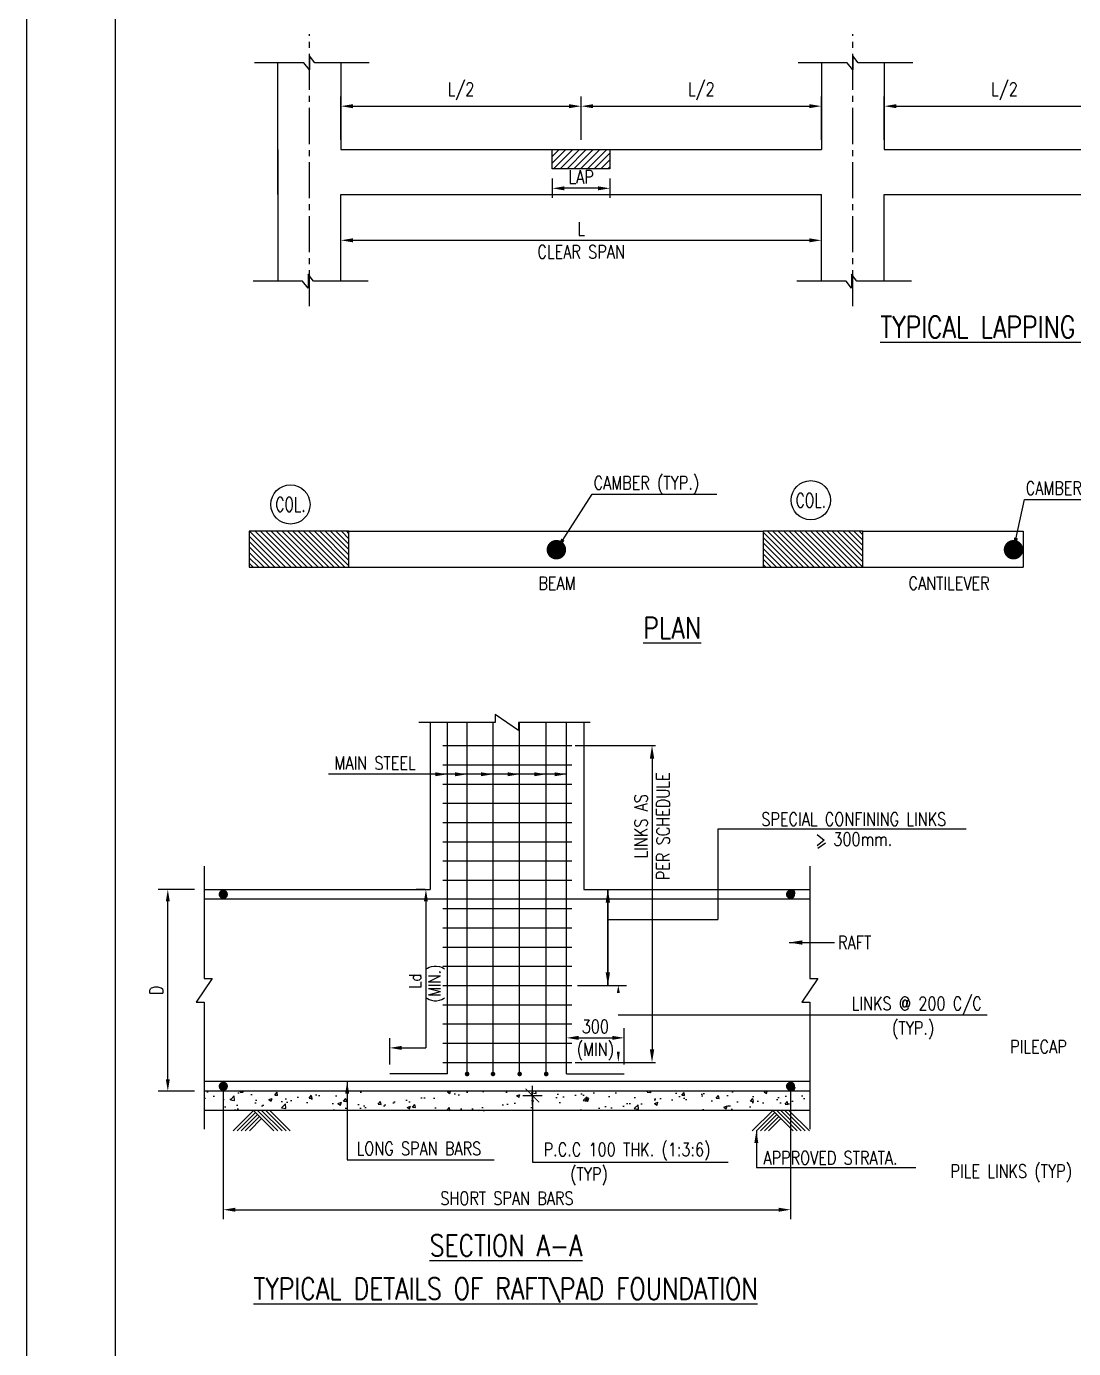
# Model space of a CAD drawing. Extents: x 345615 to 1272425, y -526289 to -156124.
# Drawn here: x 479679 to 501467, y -330656 to -303144 of the extents above; entities that cross this region are included whole.
import ezdxf
from ezdxf.enums import TextEntityAlignment as Align
from ezdxf.lldxf.tags import DXFTag

# ---------------------------------------------------------------- set-up
doc = ezdxf.new("R2010")
doc.units = 0
doc.header["$LTSCALE"] = 500
doc.header["$MEASUREMENT"] = 0
doc.header["$PDMODE"] = 35
doc.header["$PDSIZE"] = -15
doc.linetypes.add('CENTER2', pattern=[1.125, 0.75, -0.125, 0.125, -0.125])
doc.layers.get('DEFPOINTS').update_dxf_attribs({"color": 4})
for name, color, linetype in [('BEAM', 4, 'Continuous'), ('CEN', 8, 'CENTER'), ('COL', 1, 'Continuous'), ('col & circal', 8, 'CENTER2'), ('CUTOUT2', 9, 'Continuous'), ('DIM', 5, 'Continuous'), ('FRAME', 6, 'Continuous'), ('LINK', 2, 'Continuous'), ('P.C.C', 8, 'Continuous'), ('RING', 4, 'Continuous'), ('S-COLUMN', 1, 'Continuous'), ('S-COLUMN CIRCLE', 9, 'Continuous'), ('S-COLUMN HATCH', 8, 'Continuous'), ('S-COLUMN NO', 2, 'Continuous'), ('S-CONCRET LINE', 4, 'Continuous'), ('S-DIM-1', 5, 'Continuous'), ('S-R.C.C. PILE CAP', 40, 'Continuous'), ('S-REINFORCEMENT', 6, 'Continuous'), ('S-TEXT-1', 4, 'Continuous'), ('S-TITLE', 6, 'Continuous'), ('s_TITILE', 9, 'Continuous'), ('TXT', 4, 'Continuous')]:
    doc.layers.add(name, color=color, linetype=linetype)
doc.styles.add('ROMANS', font='simplex.shx', dxfattribs={"width": 0.8, "height": 275, "bigfont": 'bigfont.shx'})
doc.styles.add('ROMENT', font='simplex.shx', dxfattribs={"bigfont": 'bigfont.shx'})
tags = doc.linetypes.add('CENTER', pattern=[2, 1.25, -0.25, 0.25, -0.25]).pattern_tags.tags
tags[10:11] = [DXFTag(74, 4), DXFTag(75, 0), DXFTag(340, '0'), DXFTag(46, 1.0), DXFTag(50, 0.0), DXFTag(44, 0.0), DXFTag(45, 0.0)]
tags[8:9] = [DXFTag(74, 4), DXFTag(75, 0), DXFTag(340, '0'), DXFTag(46, 1.0), DXFTag(50, 0.0), DXFTag(44, 0.0), DXFTag(45, 0.0)]
tags[6:7] = [DXFTag(74, 4), DXFTag(75, 0), DXFTag(340, '0'), DXFTag(46, 1.0), DXFTag(50, 0.0), DXFTag(44, 0.0), DXFTag(45, 0.0)]
tags[4:5] = [DXFTag(74, 4), DXFTag(75, 0), DXFTag(340, '0'), DXFTag(46, 1.0), DXFTag(50, 0.0), DXFTag(44, 0.0), DXFTag(45, 0.0)]
doc.dimstyles.new('Copy of INT2TIMES', dxfattribs={"dimtxt": 300, "dimasz": 275, "dimexe": 75, "dimexo": 75, "dimgap": 40, "dimtad": 1, "dimdec": 0, "dimlfac": 0.5, "dimrnd": 5, "dimzin": 0, "dimdsep": 46, "dimtxsty": 'ROMANS', "dimcen": -1, "dimclrd": 5, "dimclre": 5, "dimclrt": 4, "dimadec": 0, "dimazin": 0, "dimtfac": 1, "dimtdec": 0, "dimtix": 1, "dimtofl": 0, "dimtmove": 2, "dimatfit": 3, "dimfxl": 0, "dimtolj": 1, "dimtzin": 0, "dimarcsym": 0})
doc.dimstyles.new('dim100', dxfattribs={"dimtxt": 250, "dimasz": 250, "dimexe": 200, "dimexo": 200, "dimgap": 100, "dimtad": 1, "dimdec": 0, "dimzin": 0, "dimdsep": 46, "dimtxsty": 'ROMANS', "dimcen": 0, "dimclrd": 5, "dimclre": 5, "dimclrt": 4, "dimadec": 0, "dimazin": 0, "dimtfac": 1, "dimtdec": 0, "dimtix": 1, "dimtofl": 0, "dimtmove": 2, "dimatfit": 3, "dimfxl": 0, "dimtolj": 1, "dimtzin": 0, "dimlwd": -1, "dimlwe": -1, "dimarcsym": 0})
doc.dimstyles.new('dim25', dxfattribs={"dimtxt": 250, "dimasz": 250, "dimexe": 200, "dimexo": 200, "dimgap": 100, "dimtad": 1, "dimdec": 0, "dimlfac": 0.25, "dimzin": 0, "dimdsep": 46, "dimtxsty": 'ROMANS', "dimcen": 0, "dimclrd": 5, "dimclre": 5, "dimclrt": 4, "dimadec": 0, "dimazin": 0, "dimtfac": 1, "dimtdec": 0, "dimtix": 1, "dimtofl": 0, "dimtmove": 2, "dimatfit": 3, "dimfxl": 0, "dimtolj": 1, "dimtzin": 0, "dimlwd": -1, "dimlwe": -1, "dimarcsym": 0})
doc.dimstyles.new('INT$7', dxfattribs={"dimtxt": 9, "dimasz": 8, "dimexe": 8, "dimexo": 3, "dimgap": 2, "dimtad": 1, "dimdec": 0, "dimzin": 0, "dimdsep": 46, "dimtxsty": 'ROMANS', "dimblk": 'DIMTICK', "dimcen": -0.25, "dimclrd": 5, "dimclre": 5, "dimclrt": 4, "dimadec": 0, "dimazin": 0, "dimtfac": 1, "dimtdec": 0, "dimtix": 1, "dimtofl": 0, "dimtmove": 2, "dimatfit": 3, "dimldrblk": 'DIMTICK', "dimfxl": 0, "dimtolj": 1, "dimtzin": 0, "dimarcsym": 0})
pattern_1 = [(315, (489161.860042992, -219480.7424095195), (56.12660075668222, 56.12660075668219), [])]

# ---------------------------------------------------------------- blocks, each defined once
blk = doc.blocks.new('*D118')
at = {"layer": 'DEFPOINTS', "color": 0}
for p in [(486220.5901187198, -307594.6670284325), (496220.5901187198, -307594.6670284325), (496220.5901187198, -307594.6670284325)]:
    blk.add_point(p, dxfattribs=at)
at = {"layer": 'S-DIM-1', "color": 5}
blk.add_line((486470.5901187198, -307594.6670284325), (495970.5901187198, -307594.6670284325), dxfattribs=at)
for points in [[(486470.5901187198, -307553.0003617659), (486470.5901187198, -307636.3336950992), (486220.5901187198, -307594.6670284325)], [(495970.5901187198, -307553.0003617659), (495970.5901187198, -307636.3336950992), (496220.5901187198, -307594.6670284325)]]:
    blk.add_solid(points, dxfattribs=at)
at = {"layer": 'S-DIM-1', "color": 4, "char_height": 275, "style": 'ROMANS'}
for s, insert, attachment_point in [('\\A1;L', (491220.5901187198, -307494.6670284325), 8), ('\\A1;CLEAR SPAN', (491220.5901187198, -307694.6670284325), 2)]:
    blk.add_mtext(s, dxfattribs=dict(at, insert=insert, attachment_point=attachment_point))
blk = doc.blocks.new('*D119')
at = {"layer": 'DEFPOINTS', "color": 0}
for p in [(491220.5901187198, -304803.2598110054), (486220.5901187198, -305706.5380168956), (491220.5901187198, -305706.5380168956)]:
    blk.add_point(p, dxfattribs=at)
at = {"layer": 'S-DIM-1', "color": 5}
for p, q in [((486220.5901187198, -305506.5380168956), (486220.5901187198, -304603.2598110054)), ((486470.5901187198, -304803.2598110054), (490970.5901187198, -304803.2598110054)), ((491220.5901187198, -305506.5380168956), (491220.5901187198, -304603.2598110054))]:
    blk.add_line(p, q, dxfattribs=at)
for points in [[(486470.5901187198, -304761.5931443387), (486470.5901187198, -304844.9264776721), (486220.5901187198, -304803.2598110054)], [(490970.5901187198, -304761.5931443387), (490970.5901187198, -304844.9264776721), (491220.5901187198, -304803.2598110054)]]:
    blk.add_solid(points, dxfattribs=at)
at = {"layer": 'S-DIM-1', "color": 4, "insert": (488720.5901187198, -304493.7360014816), "char_height": 275, "attachment_point": 5, "style": 'ROMANS'}
blk.add_mtext('\\A1;L/2', dxfattribs=at)
blk = doc.blocks.new('*D120')
at = {"layer": 'DEFPOINTS', "color": 0}
for p in [(496220.5901187198, -304803.2598110054), (491220.5901187198, -305706.5380168956), (496220.5901187198, -305706.5380168956)]:
    blk.add_point(p, dxfattribs=at)
at = {"layer": 'S-DIM-1', "color": 5}
for p, q in [((491220.5901187198, -305506.5380168956), (491220.5901187198, -304603.2598110054)), ((491470.5901187198, -304803.2598110054), (495970.5901187198, -304803.2598110054)), ((496220.5901187198, -305506.5380168956), (496220.5901187198, -304603.2598110054))]:
    blk.add_line(p, q, dxfattribs=at)
for points in [[(491470.5901187198, -304761.5931443387), (491470.5901187198, -304844.9264776721), (491220.5901187198, -304803.2598110054)], [(495970.5901187198, -304761.5931443387), (495970.5901187198, -304844.9264776721), (496220.5901187198, -304803.2598110054)]]:
    blk.add_solid(points, dxfattribs=at)
at = {"layer": 'S-DIM-1', "color": 4, "insert": (493720.5901187198, -304493.7360014816), "char_height": 275, "attachment_point": 5, "style": 'ROMANS'}
blk.add_mtext('\\A1;L/2', dxfattribs=at)
blk = doc.blocks.new('*D121')
at = {"layer": 'DEFPOINTS', "color": 0}
for p in [(502529.3535892504, -304803.2598110054), (497529.3535892504, -305706.5380168956), (502529.3535892504, -305706.5380168956)]:
    blk.add_point(p, dxfattribs=at)
at = {"layer": 'S-DIM-1', "color": 5}
for p, q in [((497529.3535892504, -305506.5380168956), (497529.3535892504, -304603.2598110054)), ((497779.3535892504, -304803.2598110054), (502279.3535892504, -304803.2598110054)), ((502529.3535892504, -305506.5380168956), (502529.3535892504, -304603.2598110054))]:
    blk.add_line(p, q, dxfattribs=at)
for points in [[(497779.3535892504, -304761.5931443387), (497779.3535892504, -304844.9264776721), (497529.3535892504, -304803.2598110054)], [(502279.3535892504, -304761.5931443387), (502279.3535892504, -304844.9264776721), (502529.3535892504, -304803.2598110054)]]:
    blk.add_solid(points, dxfattribs=at)
at = {"layer": 'S-DIM-1', "color": 4, "insert": (500029.3535892504, -304493.7360014816), "char_height": 275, "attachment_point": 5, "style": 'ROMANS'}
blk.add_mtext('\\A1;L/2', dxfattribs=at)
blk = doc.blocks.new('*D129')
at = {"layer": 'DEFPOINTS', "color": 0}
for p in [(490620.5901187198, -306107.6485358414), (491820.5901187198, -306107.6485358414), (490620.5901187198, -306512.6370056526)]:
    blk.add_point(p, dxfattribs=at)
at = {"layer": 'S-DIM-1', "color": 5}
for p, q in [((490620.5901187198, -306307.6485358414), (490620.5901187198, -306712.6370056526)), ((491820.5901187198, -306307.6485358414), (491820.5901187198, -306712.6370056526)), ((491570.5901187198, -306512.6370056526), (490870.5901187198, -306512.6370056526))]:
    blk.add_line(p, q, dxfattribs=at)
for points in [[(490870.5901187198, -306470.9703389859), (490870.5901187198, -306554.3036723193), (490620.5901187198, -306512.6370056526)], [(491570.5901187198, -306470.9703389859), (491570.5901187198, -306554.3036723193), (491820.5901187198, -306512.6370056526)]]:
    blk.add_solid(points, dxfattribs=at)
at = {"layer": 'S-DIM-1', "color": 4, "insert": (491220.5901187198, -306275.1370056526), "char_height": 275, "attachment_point": 5, "style": 'ROMANS'}
blk.add_mtext('\\A1;LAP', dxfattribs=at)
blk = doc.blocks.new('*D155')
at = {"layer": 'DEFPOINTS', "color": 0}
for p in [(482620.0101982887, -321101.8896101562), (483376.8433304677, -321101.8896101562), (483376.8433304686, -325301.8896101562)]:
    blk.add_point(p, dxfattribs=at)
at = {"layer": 'DIM', "color": 5}
for p, q in [((483176.8433304677, -321101.8896101562), (482420.0101982887, -321101.8896101562)), ((482620.0101982887, -325051.8896101562), (482620.0101982887, -321351.8896101562)), ((483176.8433304686, -325301.8896101562), (482420.0101982887, -325301.8896101562))]:
    blk.add_line(p, q, dxfattribs=at)
for points in [[(482578.343531622, -321351.8896101562), (482661.6768649554, -321351.8896101562), (482620.0101982887, -321101.8896101562)], [(482578.343531622, -325051.8896101562), (482661.6768649554, -325051.8896101562), (482620.0101982887, -325301.8896101562)]]:
    blk.add_solid(points, dxfattribs=at)
at = {"layer": 'DIM', "color": 4, "insert": (482382.5101982888, -323201.8896101562), "char_height": 275, "attachment_point": 5, "rotation": 90, "style": 'ROMANS'}
blk.add_mtext('\\A1;D', dxfattribs=at)
blk = doc.blocks.new('*D156')
at = {"layer": 'DEFPOINTS', "color": 0, "ltscale": 2}
for p in [(491024.6517795462, -318108.5634594466), (491024.6517795405, -324701.8896101562), (492695.9779636791, -324701.8896101562)]:
    blk.add_point(p, dxfattribs=at)
at = {"layer": 'DIM', "color": 5, "lineweight": -2, "ltscale": 2}
for p, q in [((491099.6517795462, -318108.5634594466), (492770.9779636791, -318108.5634594466)), ((492695.9779636791, -318383.5634594466), (492695.9779636791, -324426.8896101562)), ((491099.6517795405, -324701.8896101562), (492770.9779636791, -324701.8896101562))]:
    blk.add_line(p, q, dxfattribs=at)
at = {"layer": 'DIM', "color": 5, "ltscale": 2}
for points in [[(492650.1446303458, -318383.5634594466), (492741.8112970124, -318383.5634594466), (492695.9779636791, -318108.5634594466)], [(492650.1446303458, -324426.8896101562), (492741.8112970124, -324426.8896101562), (492695.9779636791, -324701.8896101562)]]:
    blk.add_solid(points, dxfattribs=at)
at = {"layer": 'DIM', "color": 4, "ltscale": 2, "insert": (492695.9779636791, -319786.4634960666), "char_height": 275, "attachment_point": 5, "rotation": 90, "style": 'ROMANS'}
blk.add_mtext('\\A1;LINKS AS \\PPER SCHEDULE', dxfattribs=at)
blk = doc.blocks.new('*D157')
at = {"layer": 'DEFPOINTS', "color": 0}
for p in [(492116.8433304649, -324191.3066201753), (490916.8433304649, -324942.8896101562), (492116.8433304649, -324942.8896101562)]:
    blk.add_point(p, dxfattribs=at)
at = {"layer": 'DIM', "color": 5}
for p, q in [((490916.8433304649, -324742.8896101562), (490916.8433304649, -323991.3066201753)), ((492116.8433304649, -324742.8896101562), (492116.8433304649, -323991.3066201753)), ((491166.8433304649, -324191.3066201753), (491866.8433304649, -324191.3066201753))]:
    blk.add_line(p, q, dxfattribs=at)
for points in [[(491166.8433304649, -324149.6399535086), (491166.8433304649, -324232.973286842), (490916.8433304649, -324191.3066201753)], [(491866.8433304649, -324149.6399535086), (491866.8433304649, -324232.973286842), (492116.8433304649, -324191.3066201753)]]:
    blk.add_solid(points, dxfattribs=at)
at = {"layer": 'DIM', "color": 4, "char_height": 275, "style": 'ROMANS'}
for s, insert, attachment_point in [('\\A1;300', (491516.8433304649, -324091.3066201753), 8), ('\\A1;(MIN)', (491516.8433304649, -324291.3066201753), 2)]:
    blk.add_mtext(s, dxfattribs=dict(at, insert=insert, attachment_point=attachment_point))
blk = doc.blocks.new('DIMTICK')
for p, q in [((-1, 0), (1, 0)), ((0, 1), (0, -1))]:
    blk.add_line(p, q)
at = {"color": 2, "const_width": 0.1}
blk.add_lwpolyline([(0.7071067811865461, 0.7071067811865461), (-0.7071067811865479, -0.7071067811865461)], dxfattribs=at)
blk = doc.blocks.new('*D158')
at = {"layer": 'DEFPOINTS', "color": 0}
for p in [(483775.0058324091, -325005.3273251036), (495578.6808285272, -325005.3273251036), (495578.6808285272, -327767.0978355028)]:
    blk.add_point(p, dxfattribs=at)
at = {"layer": 'DIM', "color": 5}
for p, q in [((483775.0058324091, -325205.3273251036), (483775.0058324091, -327967.0978355028)), ((495578.6808285272, -325205.3273251036), (495578.6808285272, -327967.0978355028)), ((484025.0058324091, -327767.0978355028), (495328.6808285272, -327767.0978355028))]:
    blk.add_line(p, q, dxfattribs=at)
for points in [[(484025.0058324091, -327725.4311688361), (484025.0058324091, -327808.7645021694), (483775.0058324091, -327767.0978355028)], [(495328.6808285272, -327725.4311688361), (495328.6808285272, -327808.7645021694), (495578.6808285272, -327767.0978355028)]]:
    blk.add_solid(points, dxfattribs=at)
at = {"layer": 'DIM', "color": 4, "insert": (489676.8433304682, -327529.5978355028), "char_height": 275, "attachment_point": 5, "style": 'ROMANS'}
blk.add_mtext('\\A1;SHORT SPAN BARS', dxfattribs=at)
blk = doc.blocks.new('zw$155A')
at = {"layer": 's_TITILE', "color": 7}
blk.add_lwpolyline([(-5.820766091346741e-11, 5.820766091346741e-11), (87999.99999999988, 5.820766091346741e-11), (87999.99999999988, 58000), (-5.820766091346741e-11, 58000)], close=True, dxfattribs=at)
at = {"layer": 's_TITILE', "color": 1}
blk.add_lwpolyline([(1299.999999999825, 800.0000000000291), (78499.99999999977, 800.0000000000291), (78499.99999999977, 57200.00000000015), (1299.999999999825, 57200.00000000015)], close=True, dxfattribs=at)

msp = doc.modelspace()

# ---------------------------------------------------------------- hatches: boundary and pattern name
at = {"layer": 'BEAM'}
h = msp.add_hatch(dxfattribs=at)
h.set_pattern_fill('ANSI31', color=253, scale=800, style=0)
h.set_pattern_definition([(45, (-5161135.948301078, 1961425.336554901), (-70.71067811865474, 70.71067811865474), [])])
h.paths.add_polyline_path([(490620.5901187198, -305706.5380168956), (490620.5901187198, -306107.6485358414), (491820.5901187198, -306107.6485358405), (491820.5901187198, -305706.5380168956)])
at = {"layer": 'P.C.C', "linetype": 'Continuous'}
h = msp.add_hatch(dxfattribs=at)
h.set_pattern_fill('AR-CONC', color=8, scale=100, style=0)
h.set_pattern_definition([(49.99999999999999, (-201657.6567167094, -414071.3066352795), (717.2601826007532, -62.75213498259502), [75, -825]), (355, (-201657.6567167094, -414071.3066352795), (-138.751333613, 752.1921337000117), [60, -660]), (100.4514, (-201597.8850367091, -414076.5359752786), (578.5093817140216, 689.4395420609535), [63.74018999999947, -701.1421119999908]), (46.18419999999998, (-201657.6567167094, -413871.3066352795), (1067.241048625644, -165.5190143290179), [112.4999999999997, -1237.499999999996]), (96.63559999999966, (-201568.7199717093, -413885.0999422784), (934.6627055487033, 974.1178709004416), [95.61028799999917, -1051.712999999986]), (351.1842000000001, (-201657.6567167094, -413871.3066352795), (934.6619451336273, 974.1186009253246), [90, -990]), (21, (-201557.6567167103, -413921.3066352795), (596.9070521184617, -402.6188906653386), [75, -825]), (326, (-201557.6567167103, -413921.3066352795), (243.3153319215817, 725.150045046853), [60, -660]), (71.45140000000002, (-201507.9144837096, -413954.8582412785), (840.2226285814899, 322.5304967099523), [63.74018999999947, -701.1421119999912]), (37.50000000000001, (-201657.6567167094, -414071.3066352795), (12.15985531729071, 332.8938538313115), [0, -652, 0, -670, 0, -662.5]), (7.499999999999999, (-201657.6567167094, -414071.3066352795), (263.0695374421486, 394.4117118823602), [0, -382, 0, -637, 0, -252.5]), (327.5, (-201880.6567167094, -414071.3066352795), (533.8224361724093, -22.55487173437976), [0, -250, 0, -780, 0, -1035]), (317.5, (-201980.6567167094, -414071.3066352795), (583.1861693423863, 100.1049823323176), [0, -325, 0, -518, 0, -735])])
edge = h.paths.add_edge_path()
edge.add_line((483376.8433304685, -325101.8896101562), (483376.8433304685, -325701.8896101562))
edge.add_line((483376.8433304685, -325701.8896101562), (487631.7305157274, -325701.8896101562))
edge.add_line((487631.7305157274, -325701.8896101562), (487631.7305157274, -325301.8896101562))
edge.add_line((487631.7305157274, -325301.8896101562), (483376.8433304685, -325301.8896101562))
h.paths.add_polyline_path([(495976.8433304685, -325701.8896101561), (495976.8433304687, -325301.8896101562), (487631.7305157274, -325301.8896101562), (487631.7305157274, -325701.8896101562)])
at = {"layer": 'S-COLUMN HATCH'}
h = msp.add_hatch(dxfattribs=at)
h.set_pattern_fill('ANSI31', color=256, scale=25, angle=270, style=0)
h.set_pattern_definition(pattern_1)
h.paths.add_polyline_path([(484313.2812261789, -313649.0742366501), (484313.2812261789, -314398.5950137174), (486388.1356121677, -314398.5950137174), (486388.1356121677, -313649.0742366501)])
h = msp.add_hatch(dxfattribs=at)
h.set_pattern_fill('ANSI31', color=256, scale=25, angle=270, style=0)
h.set_pattern_definition(pattern_1)
h.paths.add_polyline_path([(495005.4833982533, -313649.0742366501), (495005.4833982532, -314398.5950137174), (497080.3377842421, -314398.5950137174), (497080.337784242, -313649.0742366501)])

# ---------------------------------------------------------------- linework, layer by layer
at = {"layer": 'BEAM', "elevation": 1.908716920842185e-07}
msp.add_lwpolyline([(490620.5901187198, -305706.5380168956), (491820.5901187198, -305706.5380168956), (491820.5901187198, -306107.6485358414), (490620.5901187198, -306107.6485358414)], close=True, dxfattribs=at)
at = {"layer": 'CEN', "linetype": 'Continuous'}
msp.add_line((491146.6096937802, -323101.8896101562, 1.908716920842185e-07), (492165.6096937793, -323101.8896101562, 1.908716920842185e-07), dxfattribs=at)
at = {"layer": 'COL', "linetype": 'Continuous', "const_width": 48, "elevation": 1.908716920842185e-07}
for points in [[(488824.6190172859, -324942.8896101562, 1), (488872.6190172859, -324942.8896101562, 1)], [(489363.0366244275, -324942.8896101562, 0.9999999999999998), (489411.0366244275, -324942.8896101562, 1)], [(489917.8626779622, -324942.8896101562, 1), (489965.8626779612, -324942.8896101562, 1)], [(490470.4744746542, -324942.8896101562, 0.9999999999999998), (490518.4744746542, -324942.8896101562, 1)]]:
    msp.add_lwpolyline(points, format="xyb", close=True, dxfattribs=at)
at = {"layer": 'col & circal', "linetype": 'CENTER2', "ltscale": 2}
for p, q in [((485566.2083834537, -308965.7056118131, 1.908716920842185e-07), (485566.2083834537, -303301.5813246946, 1.908716920842185e-07)), ((496874.971853986, -308965.7056118131, 1.908716920842185e-07), (496874.971853986, -303301.5813246946, 1.908716920842185e-07))]:
    msp.add_line(p, q, dxfattribs=at)
at = {"layer": 'CUTOUT2', "linetype": 'Continuous', "elevation": 1.908716920842185e-07}
for points in [[(486813.2275166713, -303900.6426588165), (485678.6931121625, -303900.6188110288), (485566.2083834527, -303755.0200814622), (485566.2083834527, -304044.9431287663), (485450.8734298, -303900.6188110288), (484426.2859120468, -303900.6518131516)], [(498121.9909872027, -303900.6472069172), (496987.456582693, -303900.6233591287), (496874.9718539851, -303755.0246295625), (496874.9718539851, -304044.9476768675), (496759.6369003305, -303900.6233591287), (495735.0493825764, -303900.6563612524)], [(486786.4744939372, -308446.7379163372), (485651.9400894284, -308446.7140685495), (485539.4553607214, -308301.1153389838), (485539.4553607214, -308591.0383862875), (485424.120407065, -308446.7140685495), (484399.5328893127, -308446.7470706723)], [(498095.2379644687, -308446.7424644374), (496960.703559959, -308446.7186166493), (496848.218831251, -308301.1198870836), (496848.218831251, -308591.0429343873), (496732.8838775955, -308446.7186166493), (495708.2963598423, -308446.7516187726)]]:
    msp.add_lwpolyline(points, dxfattribs=at)
at = {"layer": 'DIM'}
for p, q in [((499231.7254464371, -319847.4521076007, 1.908716920842185e-07), (494062.9719661461, -319847.4521076007, 1.908716920842185e-07)), ((494062.9719661461, -319847.4521076007, 1.908716920842185e-07), (494062.9719661461, -321725.2564784114, 1.908716920842185e-07)), ((491776.9431087056, -321725.2564784114, 1.908716920842185e-07), (494062.9719661461, -321725.2564784114, 1.908716920842185e-07)), ((491994.6411802901, -323714.4189671141, 1.908716920842185e-07), (499666.9639543995, -323714.4189671141, 1.908716920842185e-07))]:
    msp.add_line(p, q, dxfattribs=at)
at = {"layer": 'DIM', "color": 5}
for p, q in [((487977.9779636791, -321101.8896101562, 1.908716920842185e-07), (487790.9779636791, -321101.8896101562, 1.908716920842185e-07)), ((487990.9779636791, -321351.8896101562, 1.908716920842185e-07), (487990.9779636791, -324400.1024124434, 1.908716920842185e-07)), ((487236.8433304686, -324742.8896101562, 1.908716920842185e-07), (487236.8433304686, -324200.1024124434, 1.908716920842185e-07)), ((487486.8433304686, -324400.1024124434, 1.908716920842185e-07), (487990.9779636791, -324400.1024124434, 1.908716920842185e-07))]:
    msp.add_line(p, q, dxfattribs=at)
at = {"layer": 'DIM', "color": 8, "elevation": 1.908716920842185e-07}
for points in [[(491410.7843041093, -317625.7722485826), (489920.2517654012, -317625.7722485826), (489920.2517654012, -317792.1364408896), (489433.4348955323, -317459.4080562738), (489433.4348955323, -317625.7722485826), (487845.1405642027, -317625.7722485825)], [(483376.8433304686, -320618.081005926), (483376.8433304686, -322958.4811752218), (483543.2075227756, -322958.4811752218), (483210.4791381598, -323445.2980450907), (483376.8433304686, -323445.2980450907), (483376.8433304686, -326090.6888710838)], [(495976.8433304686, -320618.081005926), (495976.8433304686, -322958.4811752218), (496143.2075227756, -322958.4811752218), (495810.4791381598, -323445.2980450907), (495976.8433304686, -323445.2980450907), (495976.8433304686, -326090.6888710838)]]:
    msp.add_lwpolyline(points, dxfattribs=at)
at = {"layer": 'DIM', "elevation": 1.908716920842185e-07, "flags": 128}
msp.add_lwpolyline([(491994.6411802901, -324478.6124149373, 61.212672, 0, 0), (491994.6411802901, -324701.8896101562, 0, 0, 0), (491994.6411802901, -324089.5746979623, 0, 0, 0), (491994.6411802901, -323101.8896101562, 0, 61.212672, 0), (491994.6411802901, -323254.8197396503, 0, 0, 0)], format="xyseb", dxfattribs=at)
at = {"layer": 'DIM', "color": 5}
for points in [[(487949.311297014, -321351.8896101562, 1.908716920842185e-07), (488032.6446303452, -321351.8896101562, 1.908716920842185e-07), (487990.9779636791, -321101.8896101562, 1.908716920842185e-07)], [(487486.8433304686, -324358.4357457765, 1.908716920842185e-07), (487486.8433304686, -324441.7690791104, 1.908716920842185e-07), (487236.8433304686, -324400.1024124434, 1.908716920842185e-07)]]:
    msp.add_solid(points, dxfattribs=at)
at = {"layer": 'FRAME'}
for centre, start, end in [((495596.8433304677, -321188.3896101562, 1.908716920842185e-07), 0, 90), ((495596.8433304677, -325215.3896101562, 1.908716920842185e-07), 270, 0)]:
    msp.add_arc(centre, 80, start, end, dxfattribs=at)
at = {"layer": 'LINK'}
for p, q in [((488344.1057749966, -318108.5634594457, 1.908716920842185e-07), (491024.6517795462, -318108.5634594466, 1.908716920842185e-07)), ((488344.1057749965, -318508.5634594457, 1.908716920842185e-07), (491024.6517795461, -318508.5634594466, 1.908716920842185e-07)), ((488344.1057749963, -318908.5634594457, 1.908716920842185e-07), (491024.6517795459, -318908.5634594466, 1.908716920842185e-07)), ((488344.1057749962, -319308.5634594455, 1.908716920842185e-07), (491024.6517795458, -319308.5634594465, 1.908716920842185e-07)), ((488344.1057749961, -319708.5634594455, 1.908716920842185e-07), (491024.6517795457, -319708.5634594465, 1.908716920842185e-07)), ((488344.105774996, -320108.5634594455, 1.908716920842185e-07), (491024.6517795456, -320108.5634594465, 1.908716920842185e-07)), ((488344.1057749959, -320508.5634594455, 1.908716920842185e-07), (491024.6517795455, -320508.5634594465, 1.908716920842185e-07)), ((488344.1057749937, -320908.5634594455, 1.908716920842185e-07), (491024.6517795451, -320908.5634594465, 1.908716920842185e-07)), ((488344.1057749955, -321501.8896101562, 1.908716920842185e-07), (491024.6517795451, -321501.8896101572, 1.908716920842185e-07)), ((488344.1057749955, -321901.8896101562, 1.908716920842185e-07), (491024.6517795451, -321901.8896101562, 1.908716920842185e-07)), ((488344.1057749955, -322301.8896101562, 1.908716920842185e-07), (491024.6517795451, -322301.8896101562, 1.908716920842185e-07)), ((488344.1057749955, -322701.8896101562, 1.908716920842185e-07), (491024.6517795451, -322701.8896101562, 1.908716920842185e-07)), ((488344.1057749937, -323101.8896101562, 1.908716920842185e-07), (491024.6517795442, -323101.8896101562, 1.908716920842185e-07)), ((488344.1057749937, -323501.8896101562, 1.908716920842185e-07), (491024.6517795442, -323501.8896101562, 1.908716920842185e-07)), ((488344.1057749937, -323901.8896101562, 1.908716920842185e-07), (491024.6517795442, -323901.8896101562, 1.908716920842185e-07)), ((488344.1057749937, -324301.8896101562, 1.908716920842185e-07), (491024.6517795442, -324301.8896101562, 1.908716920842185e-07)), ((488344.1057749899, -324701.8896101562, 1.908716920842185e-07), (491024.6517795405, -324701.8896101562, 1.908716920842185e-07))]:
    msp.add_line(p, q, dxfattribs=at)
at = {"layer": 'P.C.C', "color": 8, "linetype": 'Continuous'}
for p, q in [((495976.8433304686, -325301.8896101562, 1.908716920842185e-07), (483376.8433304686, -325301.8896101562, 1.908716920842185e-07)), ((495976.8433304686, -325701.8896101562, 1.908716920842185e-07), (483376.8433304686, -325701.8896101562, 1.908716920842185e-07))]:
    msp.add_line(p, q, dxfattribs=at)
at = {"layer": 'RING', "linetype": 'Continuous'}
for p, q in [((483978.2675047414, -326126.1536788673, 1.908716920842185e-07), (484402.531573453, -325701.8896101562, 1.908716920842185e-07)), ((484826.7956421645, -326126.1536788673, 1.908716920842185e-07), (484402.531573453, -325701.8896101562, 1.908716920842185e-07)), ((484911.6484559067, -326126.1536788673, 1.908716920842185e-07), (484487.3843871951, -325701.8896101562, 1.908716920842185e-07)), ((484996.5012696488, -326126.1536788673, 1.908716920842185e-07), (484572.2372009382, -325701.8896101562, 1.908716920842185e-07)), ((485081.3540833918, -326126.1536788673, 1.908716920842185e-07), (484657.0900146803, -325701.8896101562, 1.908716920842185e-07)), ((485166.206897134, -326126.1536788673, 1.908716920842185e-07), (484741.9428284224, -325701.8896101562, 1.908716920842185e-07)), ((494782.125129837, -326126.1536788673, 1.908716920842185e-07), (495206.3891985494, -325701.8896101562, 1.908716920842185e-07)), ((495630.653267261, -326126.1536788687, 1.908716920842185e-07), (495206.3891985485, -325701.8896101562, 1.908716920842185e-07)), ((495715.5060810031, -326126.1536788673, 1.908716920842185e-07), (495291.2420122925, -325701.8896101562, 1.908716920842185e-07)), ((495800.3588947462, -326126.1536788687, 1.908716920842185e-07), (495376.0948260356, -325701.8896101562, 1.908716920842185e-07)), ((495885.2117084883, -326126.1536788673, 1.908716920842185e-07), (495460.9476397767, -325701.8896101562, 1.908716920842185e-07)), ((495970.0645222323, -326126.1536788673, 1.908716920842185e-07), (495545.8004535198, -325701.8896101562, 1.908716920842185e-07)), ((484063.1203184845, -326126.1536788673, 1.908716920842185e-07), (484444.9579803245, -325744.3160170273, 1.908716920842185e-07)), ((484147.9731322238, -326126.1536788673, 1.908716920842185e-07), (484487.3843871951, -325786.7424238998, 1.908716920842185e-07)), ((484232.8259459687, -326126.1536788673, 1.908716920842185e-07), (484529.8107940666, -325829.1688307694, 1.908716920842185e-07)), ((484317.6787597099, -326126.1536788673, 1.908716920842185e-07), (484572.2372009382, -325871.5952376414, 1.908716920842185e-07)), ((494866.97794358, -326126.1536788673, 1.908716920842185e-07), (495248.8156054219, -325744.3160170273, 1.908716920842185e-07)), ((494951.8307573221, -326126.1536788673, 1.908716920842185e-07), (495291.2420122925, -325786.7424238998, 1.908716920842185e-07)), ((495036.6835710643, -326126.1536788687, 1.908716920842185e-07), (495333.6684191631, -325829.1688307704, 1.908716920842185e-07)), ((495121.5363848073, -326126.1536788687, 1.908716920842185e-07), (495376.0948260356, -325871.5952376414, 1.908716920842185e-07))]:
    msp.add_line(p, q, dxfattribs=at)
at = {"layer": 'S-COLUMN', "color": 10, "ltscale": 2, "elevation": 1.909876392842185e-07}
for points in [[(484313.2812261789, -314398.5950137174), (486388.1356121677, -314398.5950137174), (486388.1356121677, -313649.0742366501), (484313.2812261789, -313649.0742366501)], [(495005.4833982533, -314398.5950137174), (497080.3377842421, -314398.5950137174), (497080.3377842421, -313649.0742366501), (495005.4833982533, -313649.0742366501)]]:
    msp.add_lwpolyline(points, close=True, dxfattribs=at)
at = {"layer": 'S-COLUMN CIRCLE'}
for centre in [(485172.6611931465, -313091.3934253561, 1.908716920842185e-07), (485172.6611931465, -313091.3934253561, 1.908716920842185e-07), (496000.6611931465, -313003.3934253561, 1.908716920842185e-07), (496000.6611931465, -313003.3934253561, 1.908716920842185e-07)]:
    msp.add_circle(centre, 407.5252974875309, dxfattribs=at)
at = {"layer": 'S-CONCRET LINE', "color": 130}
for p, q in [((484911.8266481903, -306640.1741578307, 1.908716920842185e-07), (484911.8266481903, -303899.9816051147, 1.908716920842185e-07)), ((486220.5901187198, -303899.9816051147, 1.908716920842185e-07), (486220.5901187198, -305706.5380168956, 1.908716920842185e-07)), ((496220.5901187198, -303899.9816051147, 1.908716920842185e-07), (496220.5901187198, -305706.5380168956, 1.908716920842185e-07)), ((497529.3535892504, -303899.9816051147, 1.908716920842185e-07), (497529.3535892504, -305706.5380168956, 1.908716920842185e-07)), ((484911.8266481903, -305706.5380168956, 1.908716920842185e-07), (484911.8266481903, -308446.7305696107, 1.908716920842185e-07)), ((486220.5901187198, -305706.5380168956, 1.908716920842185e-07), (496220.5901187198, -305706.5380168956, 1.908716920842185e-07)), ((497529.3535892504, -305706.5380168956, 1.908716920842185e-07), (507529.3535892504, -305706.5380168956, 1.908716920842185e-07)), ((497529.3535892504, -305706.5380168956, 1.908716920842185e-07), (507529.3535892504, -305706.5380168956, 1.908716920842185e-07)), ((486220.5901187198, -306640.1741578307, 1.908716920842185e-07), (496220.5901187198, -306640.1741578307, 1.908716920842185e-07)), ((486220.5901187198, -308446.7305696107, 1.908716920842185e-07), (486220.5901187198, -306640.1741578307, 1.908716920842185e-07)), ((496220.5901187198, -308446.7305696107, 1.908716920842185e-07), (496220.5901187198, -306640.1741578307, 1.908716920842185e-07)), ((497529.3535892504, -306640.1741578307, 1.908716920842185e-07), (503148.4796640851, -306640.1741578307, 1.908716920842185e-07)), ((497529.3535892504, -306640.1741578307, 1.908716920842185e-07), (507529.3535892504, -306640.1741578307, 1.908716920842185e-07)), ((497529.3535892504, -308446.7305696107, 1.908716920842185e-07), (497529.3535892504, -306640.1741578307, 1.908716920842185e-07)), ((486388.1356121677, -313649.0742366501, 1.909876392842185e-07), (495005.4833982533, -313649.0742366501, 1.909876392842185e-07)), ((497080.3377842421, -313649.0742366501, 1.909876392842185e-07), (500419.5707460854, -313649.0742366501, 1.909876392842185e-07)), ((500419.5707460854, -313649.0742366501, 1.909876392842185e-07), (500419.5707460854, -314398.5950137174, 1.909876392842185e-07)), ((486388.1356121677, -314398.5950137174, 1.909876392842185e-07), (495005.4833982533, -314398.5950137174, 1.909876392842185e-07)), ((497080.3377842421, -314398.5950137174, 1.909876392842185e-07), (500419.5707460854, -314398.5950137174, 1.909876392842185e-07))]:
    msp.add_line(p, q, dxfattribs=at)
at = {"layer": 'S-CONCRET LINE', "color": 130, "linetype": 'Continuous'}
for p, q in [((488076.8433304668, -317625.7722485826, 1.908716920842185e-07), (488076.8433304668, -321101.8896101562, 1.908716920842185e-07)), ((491276.8433304677, -317625.7722485826, 1.908716920842185e-07), (491276.8433304668, -321101.8896101562, 1.908716920842185e-07)), ((483376.8433304677, -321101.8896101562, 1.908716920842185e-07), (488076.8433304668, -321101.8896101562, 1.908716920842185e-07)), ((491276.8433304667, -321101.8896101562, 1.908716920842185e-07), (495976.8433304677, -321101.8896101562, 1.908716920842185e-07))]:
    msp.add_line(p, q, dxfattribs=at)
at = {"layer": 'S-REINFORCEMENT'}
for p, q in [((488436.8433304686, -324942.8896101562, 1.908716920842185e-07), (488436.843330467, -317625.7722485826, 1.908716920842185e-07)), ((488848.6190172859, -324907.1547435506, 1.908716920842185e-07), (488848.6190172877, -317625.7722485826, 1.908716920842185e-07)), ((489387.0366244275, -324907.1547435506, 1.908716920842185e-07), (489387.0366244292, -317625.7722485826, 1.908716920842185e-07)), ((489941.862677964, -324907.1547435506, 1.908716920842185e-07), (489941.8626779646, -317625.7722485826, 1.908716920842185e-07)), ((490494.4744746523, -324907.1547435506, 1.908716920842185e-07), (490494.4744746542, -317625.7722485826, 1.908716920842185e-07)), ((490916.8433304649, -324942.8896101562, 1.908716920842185e-07), (490916.8433304663, -317625.7722485826, 1.908716920842185e-07)), ((495976.8433304686, -321301.8896101562, 1.908716920842185e-07), (483376.8433304686, -321301.8896101562, 1.908716920842185e-07)), ((495976.8433304686, -325101.8896101562, 1.908716920842185e-07), (483376.8433304686, -325101.8896101562, 1.908716920842185e-07)), ((488436.8433304686, -324942.8896101562, 1.908716920842185e-07), (487236.8433304686, -324942.8896101562, 1.908716920842185e-07)), ((490916.8433304649, -324942.8896101562, 1.908716920842185e-07), (492116.8433304649, -324942.8896101562, 1.908716920842185e-07))]:
    msp.add_line(p, q, dxfattribs=at)
at = {"layer": 'S-REINFORCEMENT', "const_width": 202.7910378958128, "elevation": 1.909941896900633e-07}
for points in [[(490604.3970653212, -314032.7858778015, 1), (490807.1638625211, -314032.7858778015, 1)], [(500117.0269369707, -314032.7858778015, 1), (500319.7937341705, -314032.7858778015, 1)]]:
    msp.add_lwpolyline(points, format="xyb", close=True, dxfattribs=at)
at = {"layer": 'S-REINFORCEMENT', "linetype": 'Continuous', "const_width": 96, "elevation": 1.908716920842185e-07}
for points in [[(483727.0058324091, -321204.9518952089, -1), (483823.0058324091, -321204.9518952089, -1)], [(495626.6808285272, -321204.9518952089, 1), (495530.6808285263, -321204.9518952089, 1)], [(483727.0058324091, -325198.8273251036, 1), (483823.0058324091, -325198.8273251036, 1)], [(495626.6808285272, -325198.8273251036, -1), (495530.6808285263, -325198.8273251036, -1)]]:
    msp.add_lwpolyline(points, format="xyb", close=True, dxfattribs=at)
at = {"layer": 'TXT', "linetype": 'ByBlock'}
msp.add_line((496147.879051292, -320244.6106519115, 1.908716920842185e-07), (496307.1471592054, -320132.1435405447, 1.908716920842185e-07), dxfattribs=at)

# ---------------------------------------------------------------- block references
at = {"xscale": 1.420454545454545, "yscale": 1.420454545454545, "zscale": 1.420454545454545}
msp.add_blockref('zw$155A', (479678.768869917, -348663.3504523615), dxfattribs=at)

# ---------------------------------------------------------------- texts
at = {"layer": 'DIM', "color": 4, "style": 'ROMANS', "width": 0.8}
for s, p in [('(MIN.)', (488295.4938252476, -323451.7362685803, 1.908716920842185e-07)), ('Ld', (487890.9779636801, -323160.4848482515, 1.908716920842185e-07))]:
    msp.add_text(s, height=250, rotation=90, dxfattribs=at).set_placement(p)
at = {"layer": 'S-COLUMN NO', "style": 'ROMANS', "width": 0.7}
for p in [(485172.6611931465, -313091.3934253561, 1.908716920842185e-07), (496000.6611931465, -313003.3934253561, 1.908716920842185e-07)]:
    msp.add_text('COL.', height=300, dxfattribs=at).set_placement(p, align=Align.MIDDLE)
at = {"layer": 'S-TEXT-1', "style": 'ROMENT', "width": 0.8}
for p in [(491480.1767819503, -312780.8490609936, 1.909876392842185e-07), (500471.7261328972, -312887.4714205264, 1.909876392842185e-07)]:
    msp.add_text('CAMBER (TYP.)', height=275, dxfattribs=at).set_placement(p)
for s, p in [('BEAM', (490330.3640700225, -314731.4070526955, 283923.3833428514)), ('CANTILEVER', (498033.0925380955, -314731.4070526955, 283923.3833428514))]:
    msp.add_text(s, height=275, dxfattribs=at).set_placement(p, align=Align.MIDDLE_LEFT)
at = {"layer": 'S-TEXT-1', "linetype": 'ByBlock', "style": 'ROMANS', "width": 0.8}
for s, p in [('MAIN STEEL', (486933.1007217728, -318472.3150749668, 1.908716920842185e-07)), ('SPECIAL CONFINING LINKS', (496893.7421805501, -319640.1665410975, 1.908716920842185e-07)), ('> 300mm.', (496893.7421805501, -320055.1880985585, 1.908716920842185e-07)), (' LINKS @ 200 C/C', (498128.7227906827, -323496.1240608787, 1.908716920842185e-07)), ('(TYP.)', (498128.7227906827, -324005.6240608788, 1.908716920842185e-07))]:
    msp.add_text(s, height=275, dxfattribs=at).set_placement(p, align=Align.MIDDLE)
for s, p in [('RAFT', (496567.2910673817, -322343.4964842551, 1.908716920842185e-07)), ('PILECAP', (500148.4104348416, -324511.5561672125, 1.908716920842185e-07)), ('LONG SPAN BARS', (486548.1563747401, -326632.0691493804, 1.908716920842185e-07)), ('P.C.C 100 THK. (1:3:6)', (490441.2101933254, -326651.2173379886, 1.908716920842185e-07)), ('APPROVED STRATA.', (495013.8142303523, -326826.1060969901, 1.908716920842185e-07)), ('(TYP)', (490992.7101933236, -327162.2103235538, 1.908716920842185e-07)), ('PILE LINKS (TYP)', (498906.9271715981, -327104.053411659, 1.908716920842185e-07))]:
    msp.add_text(s, height=275, dxfattribs=at).set_placement(p)
at = {"layer": 'S-TITLE', "style": 'ROMANS', "width": 0.8}
for s, p in [('%%UTYPICAL LAPPING DETAILS FOR TOP REBAR', (502583.7502034564, -309399.0498655758, 1.908716920842185e-07)), ('%%UPLAN', (493114.3403893271, -315658.3833198468, 1.907556835842185e-07))]:
    msp.add_text(s, height=450, dxfattribs=at).set_placement(p, align=Align.MIDDLE_CENTER)
for s, p in [('%%USECTION A-A', (489657.460347721, -328511.613243219, 1.908716920842185e-07)), ('%%UTYPICAL DETAILS OF RAFT\\PAD FOUNDATION', (489648.460347721, -329442.9924311857, 1.908716920842185e-07))]:
    msp.add_text(s, height=450, dxfattribs=at).set_placement(p, align=Align.MIDDLE)

# ---------------------------------------------------------------- dimensions: what is measured, and where the dimension line sits
at = {"layer": 'DIM', "ltscale": 2}
dim = msp.add_linear_dim(base=(492695.9779636791, -324701.8896101562, 1.908716920842185e-07), p1=(491024.6517795462, -318108.5634594466, 1.908716920842185e-07), p2=(491024.6517795405, -324701.8896101562, 1.908716920842185e-07), angle=90, text='LINKS AS \\XPER SCHEDULE', dimstyle='Copy of INT2TIMES', override={"dimtxt": 275, "dimtmove": 1}, dxfattribs=at)
dim.commit()
dim.dimension.update_dxf_attribs({"geometry": '*D156', "text_midpoint": (492695.9779636791, -319786.4634960666, 1.908716920842185e-07), "dimtype": 160})
at = {"layer": 'DIM'}
dim = msp.add_linear_dim(base=(482620.0101982887, -321101.8896101562, 1.908716920842185e-07), p1=(483376.8433304686, -325301.8896101562, 1.908716920842185e-07), p2=(483376.8433304677, -321101.8896101562, 1.908716920842185e-07), angle=90, text='D', dimstyle='dim25', dxfattribs=at)
dim.commit()
dim.dimension.update_dxf_attribs({"geometry": '*D155', "text_midpoint": (482382.5101982888, -323201.8896101562, 1.908716920842185e-07)})
for base, p1, p2, text, picture, middle in [((492116.8433304649, -324191.3066201753, 1.908716920842185e-07), (490916.8433304649, -324942.8896101562, 1.908716920842185e-07), (492116.8433304649, -324942.8896101562, 1.908716920842185e-07), '<>\\X(MIN)', '*D157', (491516.8433304649, -324191.3066201753, 1.908716920842185e-07)), ((495578.6808285272, -327767.0978355028, 1.908716920842185e-07), (483775.0058324091, -325005.3273251036, 1.908716920842185e-07), (495578.6808285272, -325005.3273251036, 1.908716920842185e-07), 'SHORT SPAN BARS', '*D158', (489676.8433304682, -327529.5978355028, 1.908716920842185e-07))]:
    dim = msp.add_linear_dim(base=base, p1=p1, p2=p2, text=text, dimstyle='dim25', dxfattribs=at)
    dim.commit()
    dim.dimension.update_dxf_attribs({"geometry": picture, "text_midpoint": middle})
at = {"layer": 'S-DIM-1'}
for base, p1, p2, text, picture, middle in [((491220.5901187198, -304803.2598110054, 1.908716920842185e-07), (486220.5901187198, -305706.5380168956, 1.908716920842185e-07), (491220.5901187198, -305706.5380168956, 1.908716920842185e-07), 'L/2', '*D119', (488720.5901187198, -304493.7360014816, 1.908716920842185e-07)), ((496220.5901187198, -304803.2598110054, 1.908716920842185e-07), (491220.5901187198, -305706.5380168956, 1.908716920842185e-07), (496220.5901187198, -305706.5380168956, 1.908716920842185e-07), 'L/2', '*D120', (493720.5901187198, -304493.7360014816, 1.908716920842185e-07)), ((502529.3535892504, -304803.2598110054, 1.908716920842185e-07), (497529.3535892504, -305706.5380168956, 1.908716920842185e-07), (502529.3535892504, -305706.5380168956, 1.908716920842185e-07), 'L/2', '*D121', (500029.3535892504, -304493.7360014816, 1.908716920842185e-07)), ((496220.5901187198, -307594.6670284325, 1.908716920842185e-07), (486220.5901187198, -307594.6670284325, 1.908716920842185e-07), (496220.5901187198, -307594.6670284325, 1.908716920842185e-07), 'L\\XCLEAR SPAN', '*D118', (491220.5901187198, -307594.6670284325, 1.908716920842185e-07))]:
    dim = msp.add_linear_dim(base=base, p1=p1, p2=p2, text=text, dimstyle='dim100', override={"dimarcsym": 1}, dxfattribs=at)
    dim.commit()
    dim.dimension.update_dxf_attribs({"geometry": picture, "text_midpoint": middle})
dim = msp.add_linear_dim(base=(490620.5901187198, -306512.6370056526, 1.907557141842185e-07), p1=(491820.5901187198, -306107.6485358414, 1.908716920842185e-07), p2=(490620.5901187198, -306107.6485358414, 1.908716920842185e-07), angle=180, text='LAP', dimstyle='dim100', override={"dimarcsym": 1}, dxfattribs=at)
dim.commit()
dim.dimension.update_dxf_attribs({"geometry": '*D129', "text_midpoint": (491220.5901187198, -306275.1370056526, 1.907557141842185e-07)})

# ---------------------------------------------------------------- leaders
at = {"layer": 'DIM'}
for points in [[(488436.8433304615, -318705.5634594455, 1.908716920842185e-07), (485964.9779636739, -318705.5634594455, 1.908716920842185e-07)], [(490494.4744746489, -318705.5634594465, 1.908716920842185e-07), (486145.1091078604, -318705.5634594465, 1.908716920842185e-07)], [(488848.6190172825, -318705.5634594455, 1.908716920842185e-07), (486376.7536504939, -318705.5634594455, 1.908716920842185e-07)], [(490916.8433304615, -318705.5634594465, 1.908716920842185e-07), (486567.477963673, -318705.5634594465, 1.908716920842185e-07)], [(489387.0366244242, -318705.5634594455, 1.908716920842185e-07), (486915.1712576337, -318705.5634594455, 1.908716920842185e-07)], [(489941.8626779588, -318705.5634594465, 1.908716920842185e-07), (487469.9973111702, -318705.5634594465, 1.908716920842185e-07)], [(486352.4779636791, -325101.8896101562, 1.908716920842185e-07), (486352.4779636791, -326726.8066201753, 1.908716920842185e-07), (489413.3327075, -326726.8066201753, 1.908716920842185e-07)], [(494866.97794358, -326126.1536788673, 1.908716920842185e-07), (494866.97794358, -326891.3066201753, 1.908716920842185e-07), (498186.3898235316, -326891.3066201753, 1.908716920842185e-07)]]:
    msp.add_leader(points, dimstyle='dim25', dxfattribs=at)
at = {"layer": 'DIM', "ltscale": 2}
for points in [[(491776.9431087056, -323101.8896101562, 1.908716920842185e-07), (491776.9431087056, -321101.8896101562, 1.908716920842185e-07)], [(491776.9431087056, -321101.8896101562, 1.908716920842185e-07), (491776.9431087056, -323101.8896101562, 1.908716920842185e-07)], [(495548.5433684749, -322207.2893204392, 1.908716920842185e-07), (496494.3008497842, -322207.2893204392, 1.908716920842185e-07)]]:
    msp.add_leader(points, dimstyle='Copy of INT2TIMES', override={"dimtxt": 275, "dimtmove": 1}, dxfattribs=at)
at = {"layer": 'S-R.C.C. PILE CAP'}
for points in [[(490705.7804639211, -314032.7858778015, 1.908716920842185e-07), (491453.0480542026, -312879.5742366501, 1.908716920842185e-07), (494043.4071543128, -312879.5742366501, 1.908716920842185e-07)], [(500218.4103355706, -314032.7858778015, 1.908716920842185e-07), (500444.5974051495, -312986.1965961829, 1.908716920842185e-07), (503034.9565052597, -312986.1965961829, 1.908716920842185e-07)]]:
    msp.add_leader(points, dimstyle='dim100', override={"dimgap": 100, "dimtad": 0, "dimarcsym": 1}, dxfattribs=at)
at = {"layer": 'TXT'}
msp.add_leader([(490206.9779636801, -325389.3066201753, 1.908716920842185e-07), (490206.9779636801, -326778.8066201762, 1.908716920842185e-07), (494281.9111273413, -326778.8066201762, 1.908716920842185e-07)], dimstyle='INT$7', override={"dimasz": 200, "dimgap": 2, "dimtad": 0}, dxfattribs=at)

doc.saveas('drawing.dxf')
